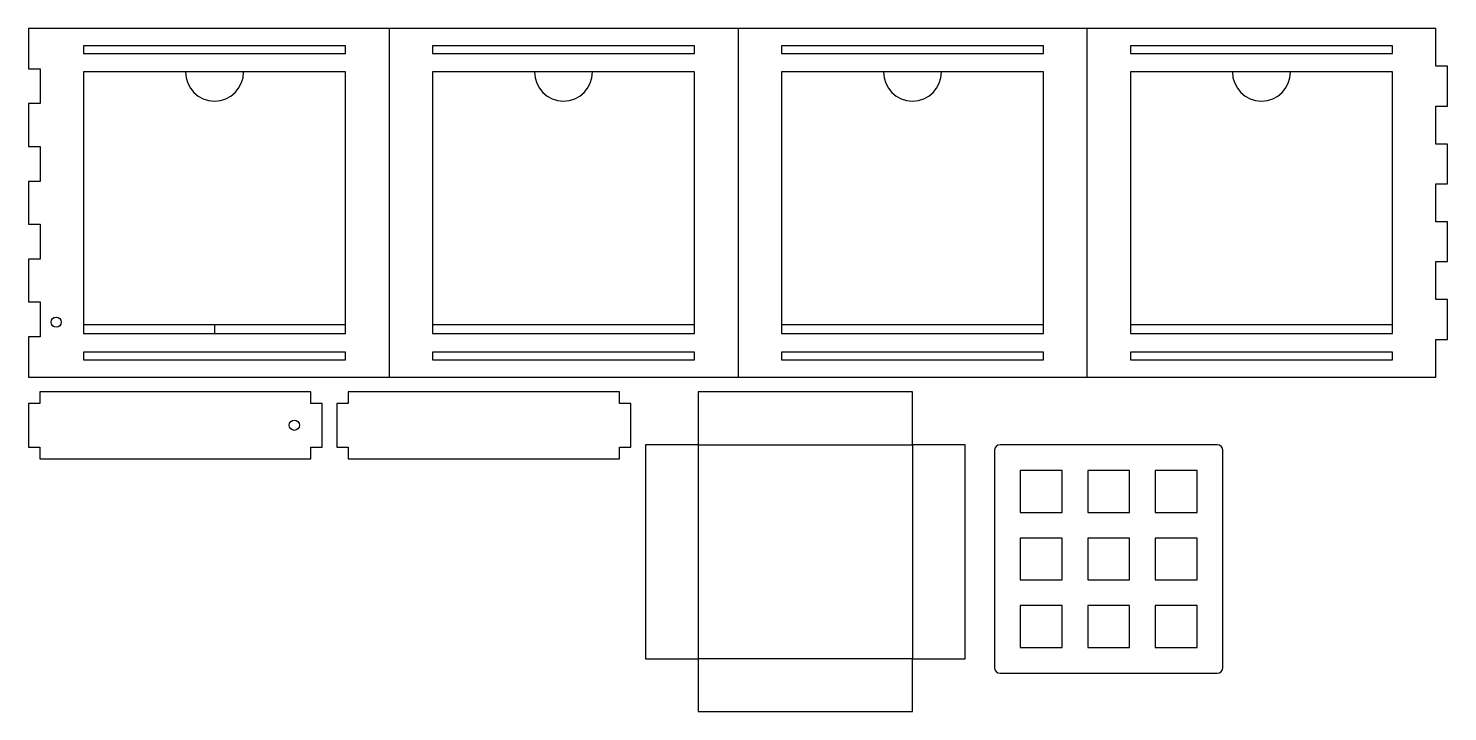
# Model space of a CAD drawing. Header units: millimetres. Extents: x -386 to 758, y -222 to 81.
# Drawn here: x -386 to 234, y -222 to 76 of the extents above; entities that cross this region are included whole.
import ezdxf

# ---------------------------------------------------------------- set-up
doc = ezdxf.new("R2010")
doc.units = ezdxf.units.MM
doc.linetypes.add('CENTERX2', pattern=[20.32, 12.7, -2.54, 2.54, -2.54])

msp = doc.modelspace()

# ---------------------------------------------------------------- linework, layer by layer
at = {"color": 7, "linetype": 'Continuous', "lineweight": 25}
for p, q in [((-386.08, 76.2), (-386.08, 58.56)), ((228.6, 76.2), (-386.08, 76.2)), ((228.6, 59.64), (228.6, 76.2)), ((-247.65, 68.58), (-361.95, 68.58)), ((-361.95, 68.58), (-361.95, 65.28)), ((-247.65, 65.28), (-247.65, 68.58)), ((-95.25, 68.58), (-209.55, 68.58)), ((-209.55, 68.58), (-209.55, 65.28)), ((-95.25, 65.28), (-95.25, 68.58)), ((57.15, 68.58), (-57.15, 68.58)), ((-57.15, 68.58), (-57.15, 65.28)), ((57.15, 65.28), (57.15, 68.58)), ((209.55, 68.58), (95.25, 68.58)), ((95.25, 68.58), (95.25, 65.28)), ((209.55, 65.28), (209.55, 68.58)), ((-361.95, 65.28), (-247.65, 65.28)), ((-209.55, 65.28), (-95.25, 65.28)), ((-57.15, 65.28), (57.15, 65.28)), ((95.25, 65.28), (209.55, 65.28)), ((-386.08, 58.56), (-381, 58.56)), ((-381, 58.56), (-381, 43.32)), ((-247.65, 57.15), (-361.95, 57.15)), ((-361.95, 57.15), (-361.95, -57.15)), ((-247.65, -57.15), (-247.65, 57.15)), ((-95.25, 57.15), (-209.55, 57.15)), ((-209.55, 57.15), (-209.55, -57.15)), ((-95.25, -57.15), (-95.25, 57.15)), ((57.15, 57.15), (-57.15, 57.15)), ((-57.15, 57.15), (-57.15, -57.15)), ((57.15, -57.15), (57.15, 57.15)), ((209.55, 57.15), (95.25, 57.15)), ((95.25, 57.15), (95.25, -57.15)), ((209.55, -57.15), (209.55, 57.15)), ((233.68, 59.64), (228.6, 59.64)), ((233.68, 42.24), (233.68, 59.64)), ((-381, 43.32), (-386.08, 43.32)), ((-386.08, 43.32), (-386.08, 24.6)), ((228.6, 42.24), (233.68, 42.24)), ((228.6, 25.68), (228.6, 42.24)), ((233.68, 25.68), (228.6, 25.68)), ((233.68, 8.28), (233.68, 25.68)), ((-386.08, 24.6), (-381, 24.6)), ((-381, 24.6), (-381, 9.36)), ((-386.08, 9.36), (-386.08, -9.36)), ((-381, 9.36), (-386.08, 9.36)), ((228.6, 8.28), (233.68, 8.28)), ((228.6, -8.28), (228.6, 8.28)), ((-386.08, -9.36), (-381, -9.36)), ((-381, -9.36), (-381, -24.6)), ((233.68, -8.28), (228.6, -8.28)), ((233.68, -25.68), (233.68, -8.28)), ((-386.08, -24.6), (-386.08, -43.32)), ((-381, -24.6), (-386.08, -24.6)), ((228.6, -25.68), (233.68, -25.68)), ((228.6, -42.24), (228.6, -25.68)), ((-386.08, -43.32), (-381, -43.32)), ((-381, -43.32), (-381, -58.56)), ((233.68, -42.24), (228.6, -42.24)), ((233.68, -59.64), (233.68, -42.24)), ((-386.08, -58.56), (-386.08, -76.2)), ((-381, -58.56), (-386.08, -58.56)), ((-361.95, -57.15), (-247.65, -57.15)), ((-209.55, -57.15), (-95.25, -57.15)), ((-57.15, -57.15), (57.15, -57.15)), ((95.25, -57.15), (209.55, -57.15)), ((228.6, -59.64), (233.68, -59.64)), ((228.6, -76.2), (228.6, -59.64)), ((-247.65, -65.28), (-361.95, -65.28)), ((-361.95, -65.28), (-361.95, -68.58)), ((-247.65, -68.58), (-247.65, -65.28)), ((-95.25, -65.28), (-209.55, -65.28)), ((-209.55, -65.28), (-209.55, -68.58)), ((-95.25, -68.58), (-95.25, -65.28)), ((57.15, -65.28), (-57.15, -65.28)), ((-57.15, -65.28), (-57.15, -68.58)), ((57.15, -68.58), (57.15, -65.28)), ((209.55, -65.28), (95.25, -65.28)), ((95.25, -65.28), (95.25, -68.58)), ((209.55, -68.58), (209.55, -65.28)), ((-361.95, -68.58), (-247.65, -68.58)), ((-209.55, -68.58), (-95.25, -68.58)), ((-57.15, -68.58), (57.15, -68.58)), ((95.25, -68.58), (209.55, -68.58)), ((-386.08, -76.2), (228.6, -76.2)), ((-381.08, -82.55), (-381.08, -87.63)), ((-262.72, -82.55), (-381.08, -82.55)), ((-262.72, -87.63), (-262.72, -82.55)), ((-246.37, -82.55), (-246.37, -87.63)), ((-128, -82.55), (-246.37, -82.55)), ((-128, -87.63), (-128, -82.55)), ((-93.54, -82.55), (-93.54, -105.66)), ((-0.07, -82.55), (-93.54, -82.55)), ((-0.07, -105.66), (-0.07, -82.55)), ((-386.08, -87.63), (-386.08, -106.68)), ((-381.08, -87.63), (-386.08, -87.63)), ((-257.72, -87.63), (-262.72, -87.63)), ((-257.72, -106.68), (-257.72, -87.63)), ((-251.37, -87.63), (-251.37, -106.68)), ((-246.37, -87.63), (-251.37, -87.63)), ((-123, -87.63), (-128, -87.63)), ((-123, -106.68), (-123, -87.63)), ((-386.08, -106.68), (-381.08, -106.68)), ((-381.08, -106.68), (-381.08, -111.76)), ((-262.72, -106.68), (-257.72, -106.68)), ((-262.72, -111.76), (-262.72, -106.68)), ((-251.37, -106.68), (-246.37, -106.68)), ((-246.37, -106.68), (-246.37, -111.76)), ((-128, -106.68), (-123, -106.68)), ((-128, -111.76), (-128, -106.68)), ((-116.65, -105.66), (-116.65, -199.14)), ((-93.54, -105.66), (-116.65, -105.66)), ((23.05, -105.66), (-0.07, -105.66)), ((23.05, -199.14), (23.05, -105.66)), ((35.75, -108.2), (35.75, -202.95)), ((133.03, -105.66), (38.29, -105.66)), ((135.57, -202.95), (135.57, -108.2)), ((-381.08, -111.76), (-262.72, -111.76)), ((-246.37, -111.76), (-128, -111.76)), ((65.34, -116.97), (47.05, -116.97)), ((47.05, -116.97), (47.05, -135.25)), ((65.34, -135.25), (65.34, -116.97)), ((76.52, -116.97), (76.52, -135.25)), ((94.8, -116.97), (76.52, -116.97)), ((94.8, -135.25), (94.8, -116.97)), ((105.98, -116.97), (105.98, -135.25)), ((124.27, -116.97), (105.98, -116.97)), ((124.27, -135.25), (124.27, -116.97)), ((47.05, -135.25), (65.34, -135.25)), ((76.52, -135.25), (94.8, -135.25)), ((105.98, -135.25), (124.27, -135.25)), ((47.05, -146.43), (47.05, -164.72)), ((65.34, -146.43), (47.05, -146.43)), ((65.34, -164.72), (65.34, -146.43)), ((76.52, -146.43), (76.52, -164.72)), ((94.8, -146.43), (76.52, -146.43)), ((94.8, -164.72), (94.8, -146.43)), ((105.98, -146.43), (105.98, -164.72)), ((124.27, -146.43), (105.98, -146.43)), ((124.27, -164.72), (124.27, -146.43)), ((47.05, -164.72), (65.34, -164.72)), ((76.52, -164.72), (94.8, -164.72)), ((105.98, -164.72), (124.27, -164.72)), ((47.05, -175.9), (47.05, -194.18)), ((65.34, -175.9), (47.05, -175.9)), ((65.34, -194.18), (65.34, -175.9)), ((76.52, -175.9), (76.52, -194.18)), ((94.8, -175.9), (76.52, -175.9)), ((94.8, -194.18), (94.8, -175.9)), ((105.98, -175.9), (105.98, -194.18)), ((124.27, -175.9), (105.98, -175.9)), ((124.27, -194.18), (124.27, -175.9)), ((47.05, -194.18), (65.34, -194.18)), ((76.52, -194.18), (94.8, -194.18)), ((105.98, -194.18), (124.27, -194.18)), ((-116.65, -199.14), (-93.54, -199.14)), ((-93.54, -199.14), (-93.54, -222.25)), ((-0.07, -199.14), (23.05, -199.14)), ((-0.07, -222.25), (-0.07, -199.14)), ((38.29, -205.49), (133.03, -205.49)), ((-93.54, -222.25), (-0.07, -222.25))]:
    msp.add_line(p, q, dxfattribs=at)
at = {"color": 7, "linetype": 'Continuous'}
for p, q in [((-228.6, 76.2), (-228.6, -76.2)), ((-76.2, 76.2), (-76.2, -76.2)), ((76.2, 76.2), (76.2, -76.2)), ((-292.1, 57.15), (-317.5, 57.15)), ((-139.7, 57.15), (-165.1, 57.15)), ((12.7, 57.15), (-12.7, 57.15)), ((165.1, 57.15), (139.7, 57.15)), ((-361.95, -53.09), (-247.65, -53.09)), ((-209.55, -53.09), (-95.25, -53.09)), ((-57.15, -53.09), (57.15, -53.09)), ((95.25, -53.09), (209.55, -53.09)), ((-93.54, -105.66), (-0.07, -105.66)), ((-93.54, -105.66), (-93.54, -199.14)), ((-0.07, -105.66), (-0.07, -199.14)), ((-0.07, -199.14), (-93.54, -199.14))]:
    msp.add_line(p, q, dxfattribs=at)
at = {"color": 7, "linetype": 'CENTERX2'}
for p, q in [((-361.95, 57.15), (-361.95, -53.09)), ((-304.8, -53.09), (-304.8, -57.15))]:
    msp.add_line(p, q, dxfattribs=at)
at = {"color": 7, "linetype": 'Continuous', "lineweight": 25}
for centre in [(-373.95, -52.15), (-269.94, -97.16)]:
    msp.add_circle(centre, 2.22, dxfattribs=at)
at = {"color": 7, "linetype": 'Continuous'}
for centre in [(-304.8, 57.15), (-152.4, 57.15), (0, 57.15), (152.4, 57.15)]:
    msp.add_arc(centre, 12.7, 180, 0, dxfattribs=at)
at = {"color": 7, "linetype": 'Continuous', "lineweight": 25}
for centre, start, end in [((38.29, -108.2), 90, 180), ((133.03, -108.2), 0, 90), ((38.29, -202.95), 180, 270), ((133.03, -202.95), 270, 0)]:
    msp.add_arc(centre, 2.54, start, end, dxfattribs=at)

doc.saveas('drawing.dxf')
